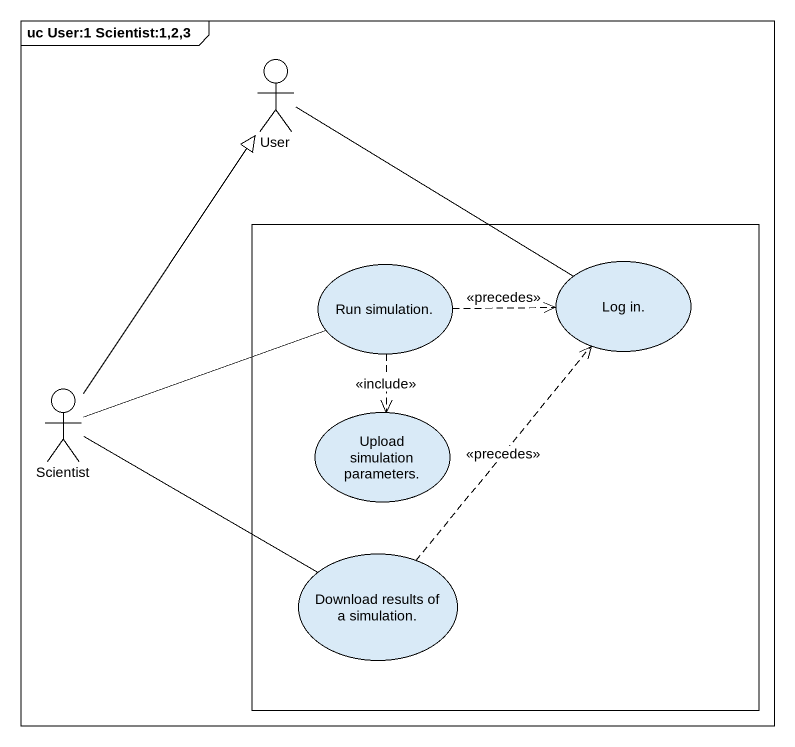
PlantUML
@startuml
mainframe uc User:1 Scientist:1,2,3
actor User
rectangle " " as rectangle1 {
  usecase "Run simulation." as Run_simulation
  usecase "Log in." as Log_in
  usecase "Upload simulation parameters." as Upload_simulation_parameters
  usecase "Download results of a simulation." as Download_results_of_a
}
actor Scientist
Run_simulation .right.> Log_in : <<precedes>>
Run_simulation ..> Upload_simulation_parameters : <<include>>
Log_in -left- User
Scientist -up-|> User
Scientist -right- Run_simulation
Scientist -right- Download_results_of_a
Download_results_of_a .up.> Log_in : <<precedes>>
@enduml
